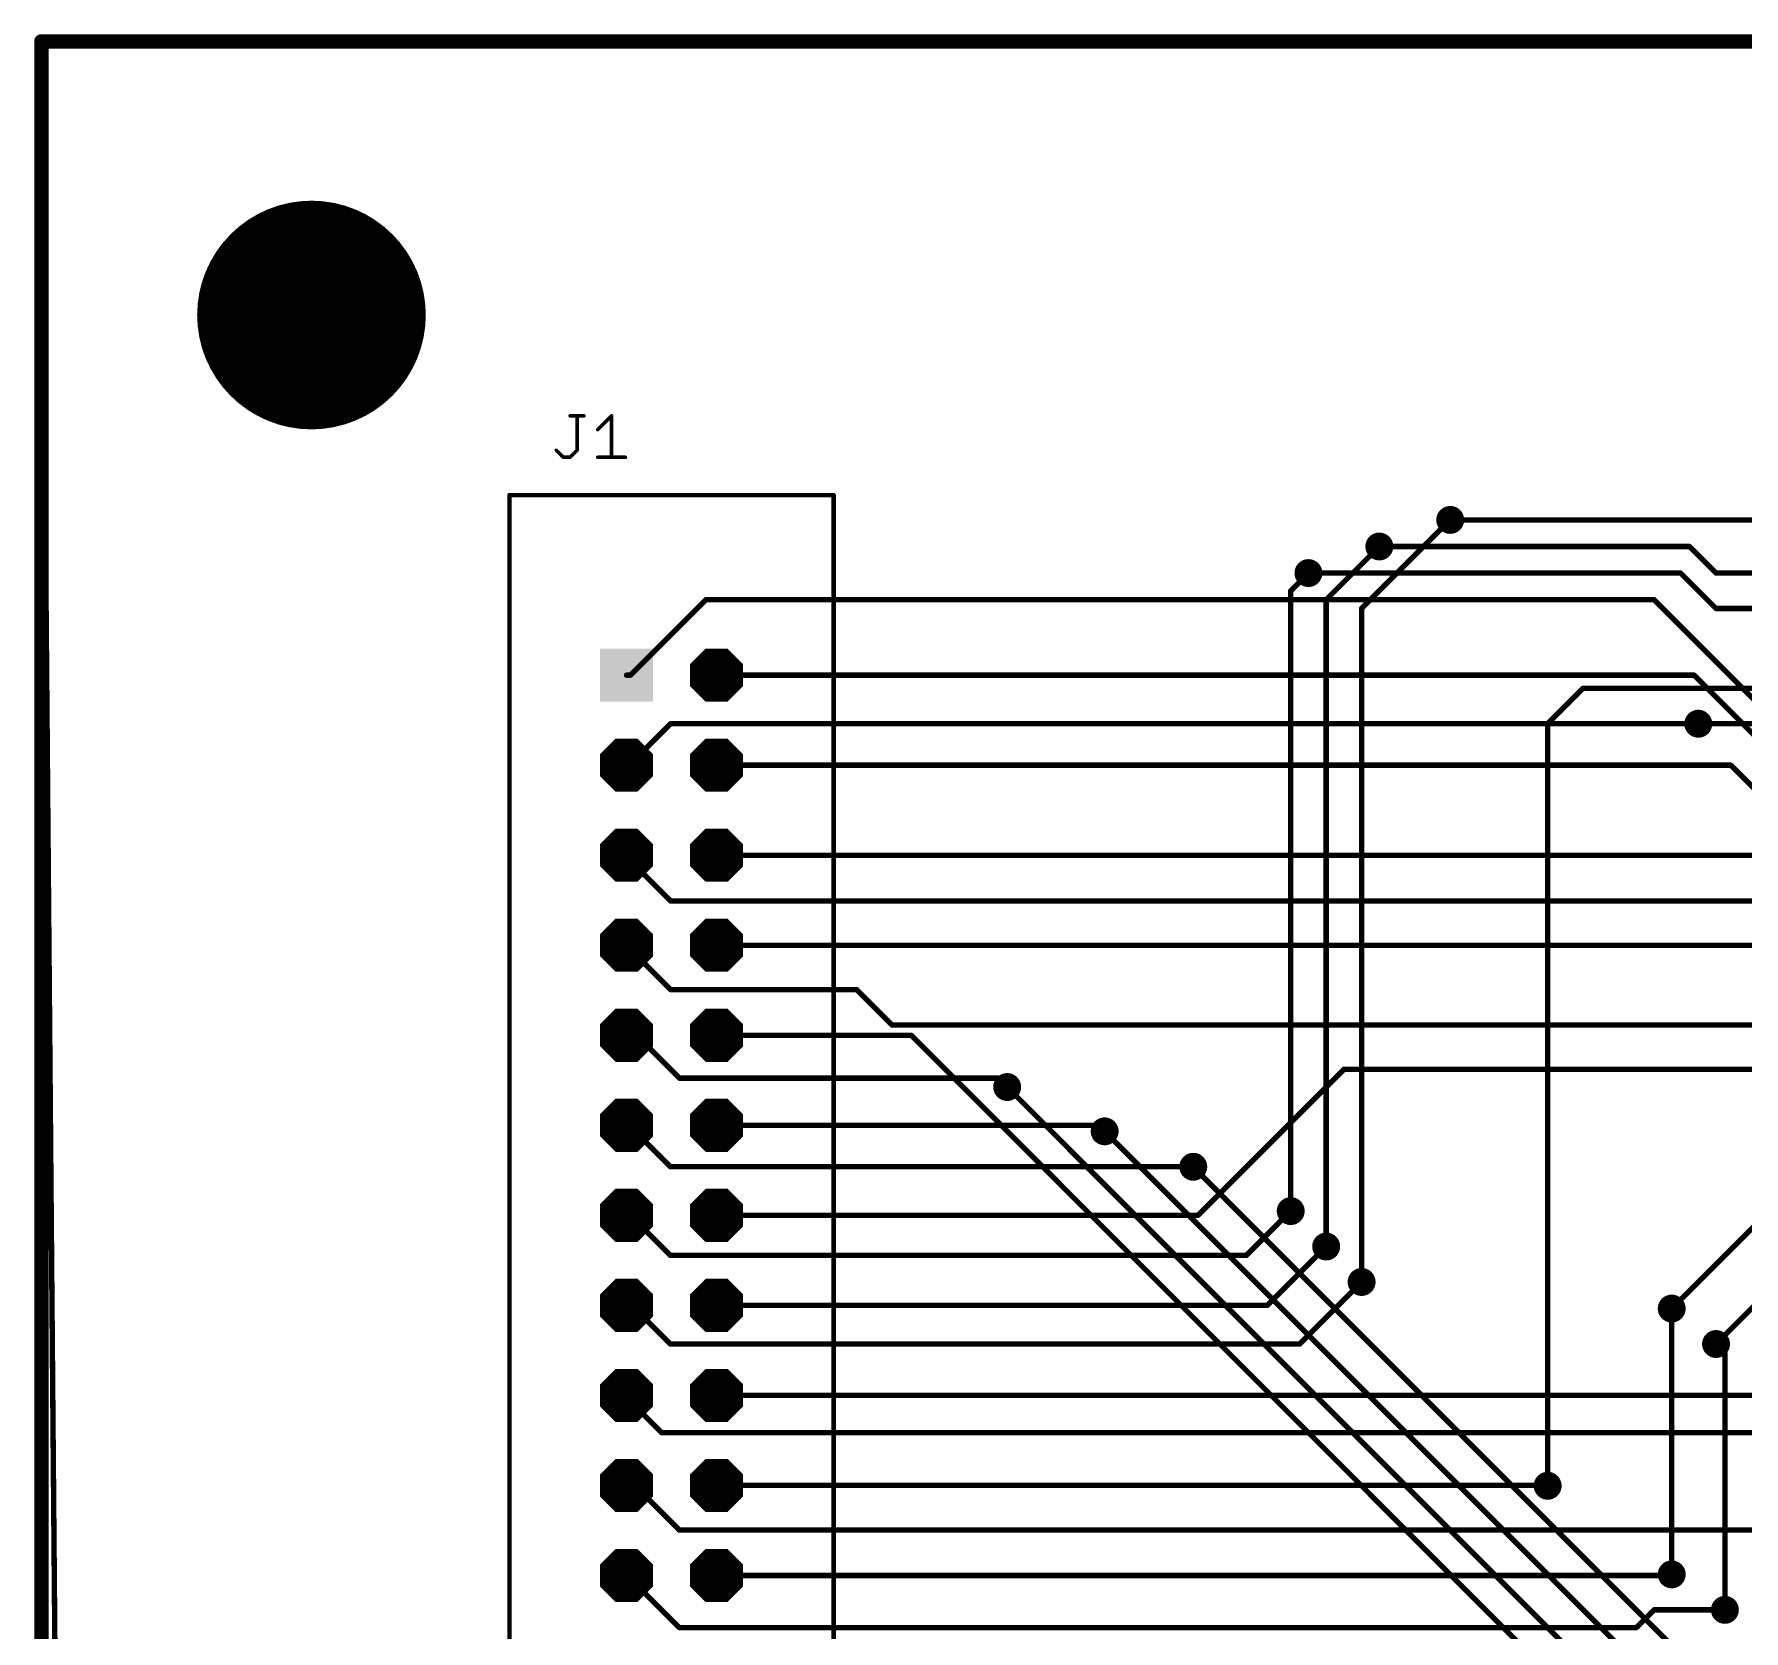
# Model space of a CAD drawing. Extents: x -0.2 to 96.6, y -0.5 to 89.2.
# Drawn here: x -0.2 to 48.03, y 44.16 to 89.2 of the extents above; entities that cross this region are included whole.
import ezdxf

# ---------------------------------------------------------------- set-up
doc = ezdxf.new("R2010")
doc.units = 0
for name, color, linetype in [('1', 22, 'CONTINUOUS'), ('16', 175, 'CONTINUOUS'), ('17', 82, 'CONTINUOUS'), ('18', 82, 'CONTINUOUS'), ('20', 7, 'CONTINUOUS'), ('21', 253, 'CONTINUOUS'), ('23', 7, 'CONTINUOUS'), ('25', 253, 'CONTINUOUS')]:
    doc.layers.add(name, color=color, linetype=linetype)

# ---------------------------------------------------------------- blocks, each defined once
blk = doc.blocks.new('SQUAREP')
blk.add_solid([(-0.5, -0.5), (0.5, -0.5), (-0.5, 0.5), (0.5, 0.5)])
blk = doc.blocks.new('OCTAGONP')
at = {"const_width": 0.5}
blk.add_lwpolyline([(-0.25, -0.1036), (-0.25, 0.1036), (-0.1036, 0.25), (0.1036, 0.25), (0.25, 0.1036), (0.25, -0.1036), (0.1036, -0.25), (-0.1036, -0.25), (-0.25, -0.1036), (-0.25, 0.1036)], dxfattribs=at)
blk = doc.blocks.new('ROUNDV')
at = {"const_width": 0.5}
blk.add_lwpolyline([(0, -0.25, 1), (0, 0.25, 1), (0, -0.25)], format="xyb", dxfattribs=at)

msp = doc.modelspace()

# ---------------------------------------------------------------- linework, layer by layer
at = {"layer": '1'}
for points, const_width in [([(0, 89), (95.75, 89)], 0.4064), ([(0, 0), (0, 89)], 0.4064), ([(39.75, 75.5), (52, 75.5)], 0.1524), ([(37.75, 74.75), (46.5, 74.75)], 0.1524), ([(46.5, 74.75), (47.25, 74)], 0.1524), ([(35.75, 74), (46.25, 74)], 0.1524), ([(46.25, 74), (47.25, 73)], 0.1524), ([(47.25, 74), (52.5, 74)], 0.1524), ([(16.62, 71.12), (18.75, 73.25)], 0.1524), ([(18.75, 73.25), (45.5, 73.25)], 0.1524), ([(45.5, 73.25), (53.5, 65.25)], 0.1524), ([(47.25, 73), (52.75, 73)], 0.1524), ([(16.51, 71.12), (16.62, 71.12)], 0.1524), ([(19.05, 71.12), (46.63, 71.12)], 0.1524), ([(46.63, 71.12), (51.5, 66.25)], 0.1524), ([(16.58, 68.58), (17.75, 69.75)], 0.1524), ([(17.75, 69.75), (46.75, 69.75)], 0.1524), ([(16.51, 68.58), (16.58, 68.58)], 0.1524), ([(19.05, 68.58), (47.67, 68.58)], 0.1524), ([(47.67, 68.58), (49, 67.25)], 0.1524), ([(16.51, 66.04), (16.51, 65.99)], 0.1524), ([(19.05, 66.04), (49.71, 66.04)], 0.1524), ([(16.51, 65.99), (17.75, 64.75)], 0.1524), ([(17.75, 64.75), (49.5, 64.75)], 0.1524), ([(16.51, 63.5), (16.51, 63.49)], 0.1524), ([(16.51, 63.49), (17.75, 62.25)], 0.1524), ([(19.05, 63.5), (49.25, 63.5)], 0.1524), ([(17.75, 62.25), (23, 62.25)], 0.1524), ([(23, 62.25), (24, 61.25)], 0.1524), ([(24, 61.25), (51.25, 61.25)], 0.1524), ([(16.51, 60.96), (16.79, 60.96)], 0.1524), ([(16.79, 60.96), (18, 59.75)], 0.1524), ([(46, 53.25), (53.75, 61)], 0.1524), ([(47.25, 52.25), (56, 61)], 0.1524), ([(18, 59.75), (27, 59.75)], 0.1524), ([(27, 59.75), (27.25, 59.5)], 0.1524), ([(32.63, 55.88), (36.75, 60)], 0.1524), ([(36.75, 60), (50.25, 60)], 0.1524), ([(16.51, 58.42), (16.58, 58.42)], 0.1524), ([(16.58, 58.42), (17.75, 57.25)], 0.1524), ([(19.05, 58.42), (29.83, 58.42)], 0.1524), ([(29.83, 58.42), (30, 58.25)], 0.1524), ([(17.75, 57.25), (32.5, 57.25)], 0.1524), ([(16.51, 55.88), (16.62, 55.88)], 0.1524), ([(16.62, 55.88), (17.75, 54.75)], 0.1524), ([(19.05, 55.88), (32.63, 55.88)], 0.1524), ([(34, 54.75), (35.25, 56)], 0.1524), ([(34.59, 53.34), (36.25, 55)], 0.1524), ([(17.75, 54.75), (34, 54.75)], 0.1524), ([(35.5, 52.25), (37.25, 54)], 0.1524), ([(16.51, 53.34), (16.66, 53.34)], 0.1524), ([(16.66, 53.34), (17.75, 52.25)], 0.1524), ([(19.05, 53.34), (34.59, 53.34)], 0.1524), ([(17.75, 52.25), (35.5, 52.25)], 0.1524), ([(16.51, 50.8), (16.51, 50.74)], 0.1524), ([(16.51, 50.74), (17.5, 49.75)], 0.1524), ([(19.05, 50.8), (50.45, 50.8)], 0.1524), ([(17.5, 49.75), (49.5, 49.75)], 0.1524), ([(16.51, 48.26), (16.74, 48.26)], 0.1524), ([(16.74, 48.26), (18, 47)], 0.1524), ([(19.05, 48.26), (42.49, 48.26)], 0.1524), ([(42.49, 48.26), (42.5, 48.25)], 0.1524), ([(18, 47), (52.25, 47)], 0.1524), ([(45.97, 45.72), (46, 45.75)], 0.1524), ([(16.51, 45.72), (16.53, 45.72)], 0.1524), ([(16.53, 45.72), (18, 44.25)], 0.1524), ([(19.05, 45.72), (45.97, 45.72)], 0.1524), ([(45, 44.25), (45.5, 44.75)], 0.1524), ([(45.5, 44.75), (47.5, 44.75)], 0.1524), ([(18, 44.25), (45, 44.25)], 0.1524)]:
    msp.add_lwpolyline(points, dxfattribs=dict(at, const_width=const_width))
for points, const_width in [([(0, 89.1016, 1), (0, 88.8984)], 0.2032), ([(0.1016, 89, 1), (-0.1016, 89)], 0.2032), ([(39.75, 75.5381, 1), (39.75, 75.4619)], 0.0762), ([(37.75, 74.7881, 1), (37.75, 74.7119)], 0.0762), ([(46.5269, 74.7769, 1), (46.4731, 74.7231)], 0.0762), ([(46.5, 74.7119, 1), (46.5, 74.7881)], 0.0762), ([(35.75, 74.0381, 1), (35.75, 73.9619)], 0.0762), ([(46.2769, 74.0269, 1), (46.2231, 73.9731)], 0.0762), ([(46.25, 73.9619, 1), (46.25, 74.0381)], 0.0762), ([(47.25, 74.0381, 1), (47.25, 73.9619)], 0.0762), ([(47.2231, 73.9731, 1), (47.2769, 74.0269)], 0.0762), ([(18.75, 73.2881, 1), (18.75, 73.2119)], 0.0762), ([(18.7769, 73.2231, 1), (18.7231, 73.2769)], 0.0762), ([(45.5269, 73.2769, 1), (45.4731, 73.2231)], 0.0762), ([(45.5, 73.2119, 1), (45.5, 73.2881)], 0.0762), ([(47.25, 73.0381, 1), (47.25, 72.9619)], 0.0762), ([(47.2231, 72.9731, 1), (47.2769, 73.0269)], 0.0762), ([(16.51, 71.1581, 1), (16.51, 71.0819)], 0.0762), ([(16.5931, 71.1469, 1), (16.6469, 71.0931)], 0.0762), ([(16.62, 71.0819, 1), (16.62, 71.1581)], 0.0762), ([(19.05, 71.1581, 1), (19.05, 71.0819)], 0.0762), ([(46.6569, 71.1469, 1), (46.6031, 71.0931)], 0.0762), ([(46.63, 71.0819, 1), (46.63, 71.1581)], 0.0762), ([(17.75, 69.7881, 1), (17.75, 69.7119)], 0.0762), ([(17.7769, 69.7231, 1), (17.7231, 69.7769)], 0.0762), ([(46.75, 69.7119, 1), (46.75, 69.7881)], 0.0762), ([(16.51, 68.6181, 1), (16.51, 68.5419)], 0.0762), ([(16.5531, 68.6069, 1), (16.6069, 68.5531)], 0.0762), ([(16.58, 68.5419, 1), (16.58, 68.6181)], 0.0762), ([(19.05, 68.6181, 1), (19.05, 68.5419)], 0.0762), ([(47.6969, 68.6069, 1), (47.6431, 68.5531)], 0.0762), ([(47.67, 68.5419, 1), (47.67, 68.6181)], 0.0762), ([(16.5481, 66.04, 1), (16.4719, 66.04)], 0.0762), ([(19.05, 66.0781, 1), (19.05, 66.0019)], 0.0762), ([(16.4719, 65.99, 1), (16.5481, 65.99)], 0.0762), ([(16.5369, 66.0169, 1), (16.4831, 65.9631)], 0.0762), ([(17.75, 64.7881, 1), (17.75, 64.7119)], 0.0762), ([(17.7231, 64.7231, 1), (17.7769, 64.7769)], 0.0762), ([(16.5481, 63.5, 1), (16.4719, 63.5)], 0.0762), ([(16.4719, 63.49, 1), (16.5481, 63.49)], 0.0762), ([(16.5369, 63.5169, 1), (16.4831, 63.4631)], 0.0762), ([(19.05, 63.5381, 1), (19.05, 63.4619)], 0.0762), ([(17.75, 62.2881, 1), (17.75, 62.2119)], 0.0762), ([(17.7231, 62.2231, 1), (17.7769, 62.2769)], 0.0762), ([(23.0269, 62.2769, 1), (22.9731, 62.2231)], 0.0762), ([(23, 62.2119, 1), (23, 62.2881)], 0.0762), ([(24, 61.2881, 1), (24, 61.2119)], 0.0762), ([(23.9731, 61.2231, 1), (24.0269, 61.2769)], 0.0762), ([(16.51, 60.9981, 1), (16.51, 60.9219)], 0.0762), ([(16.8169, 60.9869, 1), (16.7631, 60.9331)], 0.0762), ([(16.79, 60.9219, 1), (16.79, 60.9981)], 0.0762), ([(18, 59.7881, 1), (18, 59.7119)], 0.0762), ([(17.9731, 59.7231, 1), (18.0269, 59.7769)], 0.0762), ([(27.0269, 59.7769, 1), (26.9731, 59.7231)], 0.0762), ([(27, 59.7119, 1), (27, 59.7881)], 0.0762), ([(36.75, 60.0381, 1), (36.75, 59.9619)], 0.0762), ([(36.7769, 59.9731, 1), (36.7231, 60.0269)], 0.0762), ([(27.2231, 59.4731, 1), (27.2769, 59.5269)], 0.0762), ([(16.51, 58.4581, 1), (16.51, 58.3819)], 0.0762), ([(16.6069, 58.4469, 1), (16.5531, 58.3931)], 0.0762), ([(16.58, 58.3819, 1), (16.58, 58.4581)], 0.0762), ([(19.05, 58.4581, 1), (19.05, 58.3819)], 0.0762), ([(29.8569, 58.4469, 1), (29.8031, 58.3931)], 0.0762), ([(29.83, 58.3819, 1), (29.83, 58.4581)], 0.0762), ([(29.9731, 58.2231, 1), (30.0269, 58.2769)], 0.0762), ([(17.75, 57.2881, 1), (17.75, 57.2119)], 0.0762), ([(17.7231, 57.2231, 1), (17.7769, 57.2769)], 0.0762), ([(32.5, 57.2119, 1), (32.5, 57.2881)], 0.0762), ([(16.51, 55.9181, 1), (16.51, 55.8419)], 0.0762), ([(16.6469, 55.9069, 1), (16.5931, 55.8531)], 0.0762), ([(16.62, 55.8419, 1), (16.62, 55.9181)], 0.0762), ([(19.05, 55.9181, 1), (19.05, 55.8419)], 0.0762), ([(32.63, 55.8419, 1), (32.63, 55.9181)], 0.0762), ([(35.2769, 55.9731, 1), (35.2231, 56.0269)], 0.0762), ([(32.6031, 55.9069, 1), (32.6569, 55.8531)], 0.0762), ([(36.2769, 54.9731, 1), (36.2231, 55.0269)], 0.0762), ([(17.75, 54.7881, 1), (17.75, 54.7119)], 0.0762), ([(17.7231, 54.7231, 1), (17.7769, 54.7769)], 0.0762), ([(33.9731, 54.7769, 1), (34.0269, 54.7231)], 0.0762), ([(34, 54.7119, 1), (34, 54.7881)], 0.0762), ([(37.2769, 53.9731, 1), (37.2231, 54.0269)], 0.0762), ([(16.51, 53.3781, 1), (16.51, 53.3019)], 0.0762), ([(16.6869, 53.3669, 1), (16.6331, 53.3131)], 0.0762), ([(16.66, 53.3019, 1), (16.66, 53.3781)], 0.0762), ([(19.05, 53.3781, 1), (19.05, 53.3019)], 0.0762), ([(34.5631, 53.3669, 1), (34.6169, 53.3131)], 0.0762), ([(34.59, 53.3019, 1), (34.59, 53.3781)], 0.0762), ([(45.9731, 53.2769, 1), (46.0269, 53.2231)], 0.0762), ([(17.75, 52.2881, 1), (17.75, 52.2119)], 0.0762), ([(17.7231, 52.2231, 1), (17.7769, 52.2769)], 0.0762), ([(35.4731, 52.2769, 1), (35.5269, 52.2231)], 0.0762), ([(35.5, 52.2119, 1), (35.5, 52.2881)], 0.0762), ([(47.2231, 52.2769, 1), (47.2769, 52.2231)], 0.0762), ([(16.5481, 50.8, 1), (16.4719, 50.8)], 0.0762), ([(16.4719, 50.74, 1), (16.5481, 50.74)], 0.0762), ([(16.5369, 50.7669, 1), (16.4831, 50.7131)], 0.0762), ([(19.05, 50.8381, 1), (19.05, 50.7619)], 0.0762), ([(17.5, 49.7881, 1), (17.5, 49.7119)], 0.0762), ([(17.4731, 49.7231, 1), (17.5269, 49.7769)], 0.0762), ([(16.51, 48.2981, 1), (16.51, 48.2219)], 0.0762), ([(16.7669, 48.2869, 1), (16.7131, 48.2331)], 0.0762), ([(16.74, 48.2219, 1), (16.74, 48.2981)], 0.0762), ([(19.05, 48.2981, 1), (19.05, 48.2219)], 0.0762), ([(42.5169, 48.2869, 1), (42.4631, 48.2331)], 0.0762), ([(42.4731, 48.2231, 1), (42.5269, 48.2769)], 0.0762), ([(42.49, 48.2219, 1), (42.49, 48.2981)], 0.0762), ([(18, 47.0381, 1), (18, 46.9619)], 0.0762), ([(17.9731, 46.9731, 1), (18.0269, 47.0269)], 0.0762), ([(46.0269, 45.7231, 1), (45.9731, 45.7769)], 0.0762), ([(16.51, 45.7581, 1), (16.51, 45.6819)], 0.0762), ([(16.5569, 45.7469, 1), (16.5031, 45.6931)], 0.0762), ([(16.53, 45.6819, 1), (16.53, 45.7581)], 0.0762), ([(19.05, 45.7581, 1), (19.05, 45.6819)], 0.0762), ([(45.9431, 45.7469, 1), (45.9969, 45.6931)], 0.0762), ([(45.97, 45.6819, 1), (45.97, 45.7581)], 0.0762), ([(45.5, 44.7881, 1), (45.5, 44.7119)], 0.0762), ([(45.5269, 44.7231, 1), (45.4731, 44.7769)], 0.0762), ([(47.5, 44.7119, 1), (47.5, 44.7881)], 0.0762), ([(18, 44.2881, 1), (18, 44.2119)], 0.0762), ([(17.9731, 44.2231, 1), (18.0269, 44.2769)], 0.0762), ([(44.9731, 44.2769, 1), (45.0269, 44.2231)], 0.0762), ([(45, 44.2119, 1), (45, 44.2881)], 0.0762)]:
    msp.add_lwpolyline(points, format="xyb", dxfattribs=dict(at, const_width=const_width))
at = {"layer": '16', "const_width": 0.1524}
for points in [[(95.75, 89), (0, 89)], [(0, 89), (0, 88.75)], [(0, 88.75), (0.75, 0)], [(37.25, 73), (39.75, 75.5)], [(36.25, 73.25), (37.75, 74.75)], [(35.25, 73.5), (35.75, 74)], [(35.25, 56), (35.25, 73.5)], [(36.25, 55), (36.25, 73.25)], [(37.25, 54), (37.25, 73)], [(42.5, 69.75), (43.5, 70.75)], [(43.5, 70.75), (50, 70.75)], [(42.5, 48.25), (42.5, 69.75)], [(46.75, 69.75), (51, 69.75)], [(19.05, 60.96), (24.54, 60.96)], [(24.54, 60.96), (46.25, 39.25)], [(27.25, 59.5), (46, 40.75)], [(30, 58.25), (46, 42.25)], [(32.5, 57.25), (46, 43.75)], [(46, 45.75), (46, 53.25)], [(47.5, 52), (47.25, 52.25)], [(47.5, 44.75), (47.5, 52)]]:
    msp.add_lwpolyline(points, dxfattribs=at)
at = {"layer": '16', "const_width": 0.0762}
for points in [[(0, 89.0381, 1), (0, 88.9619)], [(0.0381, 89, 1), (-0.0381, 89)], [(0.0381, 88.7503, 1), (-0.0381, 88.7497)], [(-0.0381, 88.75, 1), (0.0381, 88.75)], [(39.7769, 75.4731, 1), (39.7231, 75.5269)], [(37.7769, 74.7231, 1), (37.7231, 74.7769)], [(35.7769, 73.9731, 1), (35.7231, 74.0269)], [(35.2881, 73.5, 1), (35.2119, 73.5)], [(35.2231, 73.5269, 1), (35.2769, 73.4731)], [(36.2881, 73.25, 1), (36.2119, 73.25)], [(36.2231, 73.2769, 1), (36.2769, 73.2231)], [(37.2881, 73, 1), (37.2119, 73)], [(37.2231, 73.0269, 1), (37.2769, 72.9731)], [(43.5, 70.7881, 1), (43.5, 70.7119)], [(43.5269, 70.7231, 1), (43.4731, 70.7769)], [(42.5381, 69.75, 1), (42.4619, 69.75)], [(42.4731, 69.7769, 1), (42.5269, 69.7231)], [(46.75, 69.7881, 1), (46.75, 69.7119)], [(19.05, 60.9981, 1), (19.05, 60.9219)], [(24.5669, 60.9869, 1), (24.5131, 60.9331)], [(24.54, 60.9219, 1), (24.54, 60.9981)], [(27.2769, 59.5269, 1), (27.2231, 59.4731)], [(30.0269, 58.2769, 1), (29.9731, 58.2231)], [(32.5269, 57.2769, 1), (32.4731, 57.2231)], [(35.2119, 56, 1), (35.2881, 56)], [(36.2119, 55, 1), (36.2881, 55)], [(37.2119, 54, 1), (37.2881, 54)], [(46.0381, 53.25, 1), (45.9619, 53.25)], [(47.2769, 52.2769, 1), (47.2231, 52.2231)], [(47.5381, 52, 1), (47.4619, 52)], [(47.4731, 51.9731, 1), (47.5269, 52.0269)], [(42.4619, 48.25, 1), (42.5381, 48.25)], [(45.9619, 45.75, 1), (46.0381, 45.75)], [(47.4619, 44.75, 1), (47.5381, 44.75)]]:
    msp.add_lwpolyline(points, format="xyb", dxfattribs=at)
at = {"layer": '20'}
for p, q in [((95.85, 88.9), (0, 88.9)), ((0, 88.9), (0, 0))]:
    msp.add_line(p, q, dxfattribs=at)
at = {"layer": '21', "const_width": 0.1016}
for points in [[(14.9186, 78.4362), (15.3084, 78.4362)], [(15.1135, 77.4617), (15.1135, 78.4362)], [(15.6982, 78.0464), (16.088, 78.4362)], [(16.088, 78.4362), (16.088, 77.2668)], [(14.5288, 77.4617), (14.7237, 77.2668)], [(14.7237, 77.2668), (14.9186, 77.2668)], [(14.9186, 77.2668), (15.1135, 77.4617)], [(15.6982, 77.2668), (16.4778, 77.2668)]]:
    msp.add_lwpolyline(points, dxfattribs=at)
at = {"layer": '21', "const_width": 0.0508}
for points in [[(14.9186, 78.4616, 1), (14.9186, 78.4108)], [(15.1389, 78.4362, 1), (15.0881, 78.4362)], [(15.3084, 78.4108, 1), (15.3084, 78.4616)], [(16.1134, 78.4362, 1), (16.0626, 78.4362)], [(16.106, 78.4182, 1), (16.07, 78.4542)], [(15.6802, 78.0644, 1), (15.7162, 78.0284)], [(14.5468, 77.4797, 1), (14.5108, 77.4437)], [(14.7237, 77.2922, 1), (14.7237, 77.2414)], [(14.7057, 77.2488, 1), (14.7417, 77.2848)], [(14.9006, 77.2848, 1), (14.9366, 77.2488)], [(14.9186, 77.2414, 1), (14.9186, 77.2922)], [(15.0881, 77.4617, 1), (15.1389, 77.4617)], [(15.1315, 77.4437, 1), (15.0955, 77.4797)], [(15.6982, 77.2922, 1), (15.6982, 77.2414)], [(16.0626, 77.2668, 1), (16.1134, 77.2668)], [(16.4778, 77.2414, 1), (16.4778, 77.2922)]]:
    msp.add_lwpolyline(points, format="xyb", dxfattribs=at)
at = {"layer": '23'}
msp.add_point((16.51, 71.12), dxfattribs=at)
at = {"layer": '25', "const_width": 0.0635}
for points in [[(13.2398, 76.2, 1), (13.1762, 76.2)], [(13.208, 76.2318, 1), (13.208, 76.1683)], [(22.3837, 76.2, 1), (22.3203, 76.2)], [(22.352, 76.1683, 1), (22.352, 76.2318)]]:
    msp.add_lwpolyline(points, format="xyb", dxfattribs=at)
at = {"layer": '25', "const_width": 0.127}
for points in [[(13.208, 76.2), (22.352, 76.2)], [(13.208, 25.4), (13.208, 76.2)], [(22.352, 76.2), (22.352, 25.4)]]:
    msp.add_lwpolyline(points, dxfattribs=at)

# ---------------------------------------------------------------- block references
at = {"layer": '17', "xscale": 1.4986, "yscale": 1.4986}
for name, p in [('SQUAREP', (16.51, 71.12)), ('SQUAREP', (16.51, 71.12)), ('OCTAGONP', (19.05, 71.12)), ('OCTAGONP', (19.05, 71.12)), ('OCTAGONP', (16.51, 68.58)), ('OCTAGONP', (16.51, 68.58)), ('OCTAGONP', (19.05, 68.58)), ('OCTAGONP', (19.05, 68.58)), ('OCTAGONP', (16.51, 66.04)), ('OCTAGONP', (16.51, 66.04)), ('OCTAGONP', (19.05, 66.04)), ('OCTAGONP', (19.05, 66.04)), ('OCTAGONP', (16.51, 63.5)), ('OCTAGONP', (16.51, 63.5)), ('OCTAGONP', (19.05, 63.5)), ('OCTAGONP', (19.05, 63.5)), ('OCTAGONP', (16.51, 60.96)), ('OCTAGONP', (16.51, 60.96)), ('OCTAGONP', (19.05, 60.96)), ('OCTAGONP', (19.05, 60.96)), ('OCTAGONP', (16.51, 58.42)), ('OCTAGONP', (16.51, 58.42)), ('OCTAGONP', (19.05, 58.42)), ('OCTAGONP', (19.05, 58.42)), ('OCTAGONP', (16.51, 55.88)), ('OCTAGONP', (16.51, 55.88)), ('OCTAGONP', (19.05, 55.88)), ('OCTAGONP', (19.05, 55.88)), ('OCTAGONP', (16.51, 53.34)), ('OCTAGONP', (16.51, 53.34)), ('OCTAGONP', (19.05, 53.34)), ('OCTAGONP', (19.05, 53.34)), ('OCTAGONP', (16.51, 50.8)), ('OCTAGONP', (16.51, 50.8)), ('OCTAGONP', (19.05, 50.8)), ('OCTAGONP', (19.05, 50.8)), ('OCTAGONP', (16.51, 48.26)), ('OCTAGONP', (16.51, 48.26)), ('OCTAGONP', (19.05, 48.26)), ('OCTAGONP', (19.05, 48.26)), ('OCTAGONP', (16.51, 45.72)), ('OCTAGONP', (16.51, 45.72)), ('OCTAGONP', (19.05, 45.72)), ('OCTAGONP', (19.05, 45.72))]:
    msp.add_blockref(name, p, dxfattribs=at)
at = {"layer": '18'}
for p, xscale, yscale in [((7.62, 81.28), 6.4516, 6.4516), ((7.62, 81.28), 6.4516, 6.4516), ((39.75, 75.5), 0.7874, 0.7874), ((39.75, 75.5), 0.7874, 0.7874), ((37.75, 74.75), 0.7874, 0.7874), ((37.75, 74.75), 0.7874, 0.7874), ((35.75, 74), 0.7874, 0.7874), ((35.75, 74), 0.7874, 0.7874), ((46.75, 69.75), 0.7874, 0.7874), ((46.75, 69.75), 0.7874, 0.7874), ((27.25, 59.5), 0.7874, 0.7874), ((27.25, 59.5), 0.7874, 0.7874), ((30, 58.25), 0.7874, 0.7874), ((30, 58.25), 0.7874, 0.7874), ((32.5, 57.25), 0.7874, 0.7874), ((32.5, 57.25), 0.7874, 0.7874), ((35.25, 56), 0.7874, 0.7874), ((35.25, 56), 0.7874, 0.7874), ((36.25, 55), 0.7874, 0.7874), ((36.25, 55), 0.7874, 0.7874), ((37.25, 54), 0.7874, 0.7874), ((37.25, 54), 0.7874, 0.7874), ((46, 53.25), 0.7874, 0.7874), ((46, 53.25), 0.7874, 0.7874), ((47.25, 52.25), 0.7874, 0.7874), ((47.25, 52.25), 0.7874, 0.7874), ((42.5, 48.25), 0.7874, 0.7874), ((42.5, 48.25), 0.7874, 0.7874), ((46, 45.75), 0.7874, 0.7874), ((46, 45.75), 0.7874, 0.7874), ((47.5, 44.75), 0.7874, 0.7874), ((47.5, 44.75), 0.7874, 0.7874)]:
    msp.add_blockref('ROUNDV', p, dxfattribs=dict(at, xscale=xscale, yscale=yscale))

doc.saveas('drawing.dxf')
